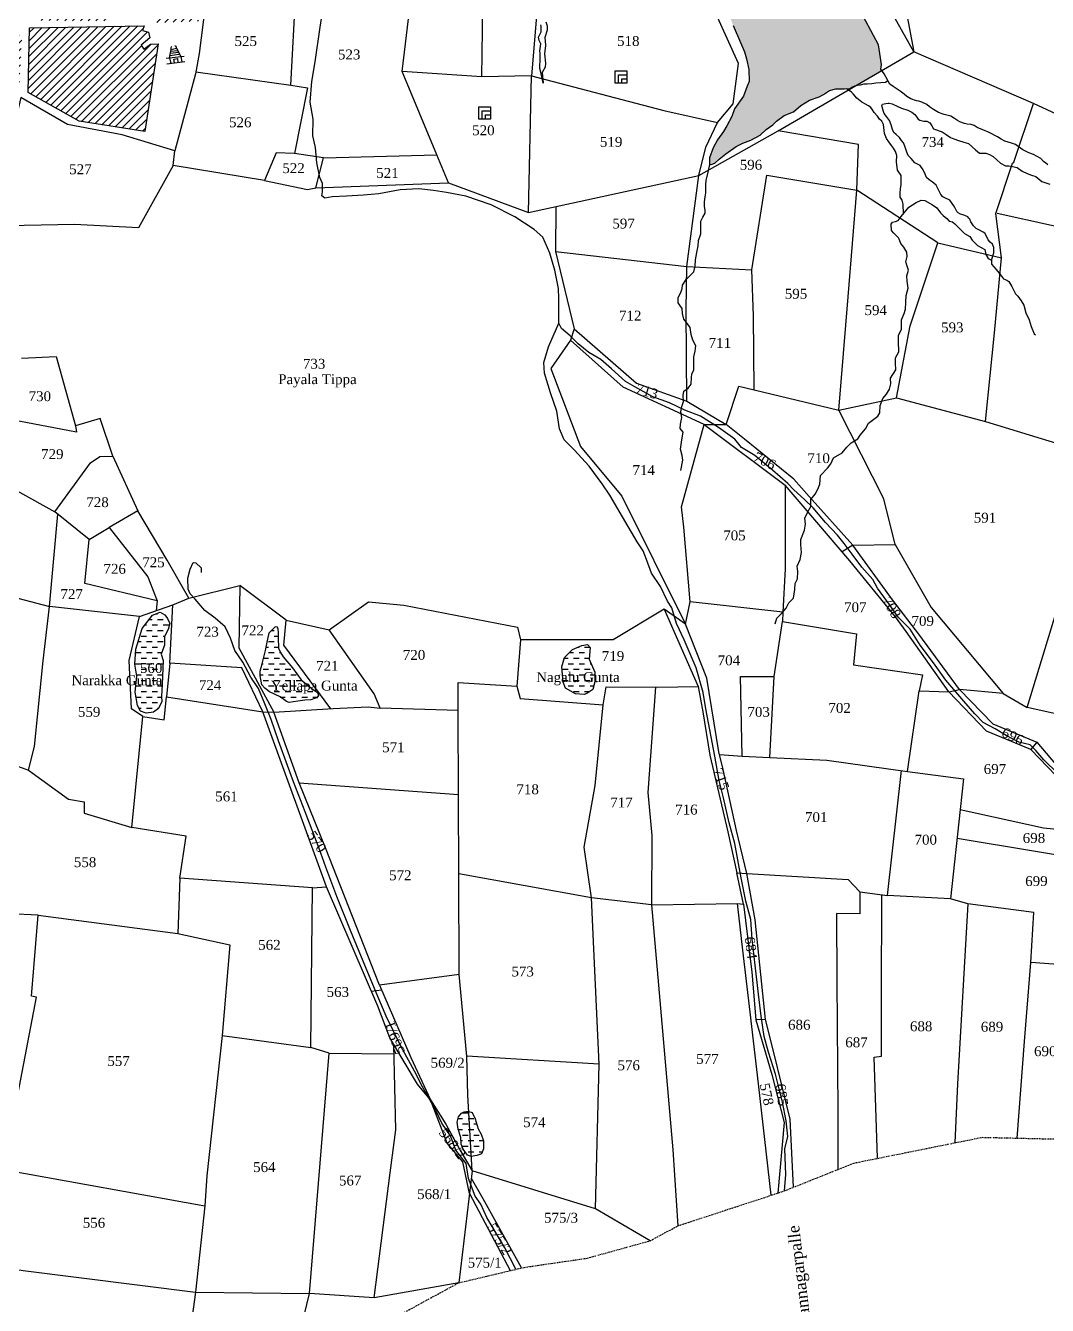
# Model space of a CAD drawing. Header units: millimetres. Extents: x 3958 to 5988, y -2486 to -161.
# Drawn here: x 5248.5 to 5594, y -1640.1 to -1207.3 of the extents above; entities that cross this region are included whole.
import ezdxf

# ---------------------------------------------------------------- set-up
doc = ezdxf.new("R2010")
doc.units = ezdxf.units.MM
doc.header["$MEASUREMENT"] = 0
doc.linetypes.add('BORDER', pattern=[1.75, 0.5, -0.25, 0.5, -0.25, 0, -0.25])
for name, color, linetype in [('NALA', 4, 'Continuous'), ('SQUAREWELL', 5, 'Continuous'), ('SURVEY_BND', 7, 'Continuous'), ('SURVEY_NO', 7, 'Continuous'), ('VILLAGE_AREA', 1, 'Continuous'), ('WATER_BODY', 4, 'Continuous')]:
    doc.layers.add(name, color=color, linetype=linetype)
doc.layers.add('VILL_BOUNDARY', color=6, linetype='BORDER', lineweight=30)
doc.styles.get("Standard").update_dxf_attribs({"font": 'TIMES.TTF'})

# ---------------------------------------------------------------- blocks, each defined once
blk = doc.blocks.new('1')
at = {"layer": 'VILLAGE_AREA'}
for points in [[(5243.1, -1124.37), (5249.23, -1124.83)], [(5244.24, -1124.45), (5245.28, -1121.72), (5247.17, -1121.68), (5248.07, -1124.74)], [(5244.24, -1124.45), (5244.26, -1126.32)], [(5244.54, -1123.67), (5247.57, -1123.79)], [(5244.83, -1122.9), (5247.58, -1123.08)], [(5245.05, -1122.33), (5247.41, -1122.49)], [(5245.5, -1126.39), (5245.51, -1125.14), (5246.81, -1125.12), (5246.73, -1126.45)], [(5248.07, -1124.74), (5248, -1126.52)], [(5242.89, -1126.24), (5249.1, -1126.58)]]:
    blk.add_lwpolyline(points, dxfattribs=at)
for centre, radius, start, end in [((5245.98, -1121.46), 0.743, 111.0195, 200.6298), ((5246.66, -1121.4), 0.581, 331.7547, 87.7086)]:
    blk.add_arc(centre, radius, start, end, dxfattribs=at)

msp = doc.modelspace()

# ---------------------------------------------------------------- hatches: boundary and pattern name
at = {"layer": 'VILLAGE_AREA'}
h = msp.add_hatch(dxfattribs=at)
h.set_pattern_fill('ANSI31', color=256, scale=15, style=0)
h.paths.add_polyline_path([(5187.26, -1111.93), (5168.42, -1109.4), (5168.36, -1117.95), (5183.93, -1128.07), (5189.36, -1128.19)])
h.paths.add_polyline_path([(5181.56, -1119.21), (5182.61, -1116.48), (5184.5, -1116.43), (5185.4, -1119.49), (5185.32, -1121.27), (5181.58, -1121.07)], flags=16)
h.paths.add_polyline_path([(5167.31, -1118.78), (5166.85, -1123.81), (5164.24, -1124.25), (5164.33, -1129.69), (5172.01, -1130.51), (5172.72, -1134.09), (5178.75, -1134.92), (5180.96, -1129.05)])
h.paths.add_polyline_path([(5173.52, -1136.5), (5171.09, -1136.15), (5170.39, -1132.96), (5163.63, -1132.77), (5162.98, -1143.84), (5180.59, -1151.33), (5180.59, -1145.77), (5177.61, -1142.55), (5173.98, -1142.86)])
h.paths.add_polyline_path([(5214.14, -1135.38), (5201.95, -1133.02), (5201.71, -1135.03), (5201.61, -1135.67), (5195.76, -1135.23), (5195.71, -1132.92), (5182.37, -1130.39), (5182.08, -1138.15), (5179.96, -1138.59), (5180.06, -1142.92), (5183.26, -1146.13), (5183.88, -1153.12), (5194.82, -1157.15)])
h.paths.add_polyline_path([(5202.02, -1112.82), (5188.8, -1111.71), (5191.95, -1129.54), (5202.7, -1130.65)])
h.paths.add_polyline_path([(5212.89, -1114.11), (5205.48, -1113.25), (5204.68, -1107.88), (5202.7, -1107.88), (5204.49, -1131.51), (5216.1, -1132.44), (5208.2, -1123.12), (5213.45, -1120.1)])
h.paths.add_polyline_path([(5237.48, -1131.56), (5219.33, -1135.57), (5215.74, -1158.56), (5231.12, -1168.24), (5235.56, -1166.58), (5238.96, -1161.4)])
h.paths.add_polyline_path([(5249.32, -1127.09), (5239.65, -1130.91), (5240.62, -1142.83), (5244.63, -1142.11), (5250.67, -1137.09)])
h.paths.add_polyline_path([(5248.93, -1141.61), (5244.77, -1144.22), (5240.28, -1145.23), (5241, -1161.36), (5248.74, -1160.58)])
h.paths.add_polyline_path([(5271.54, -1140.85), (5266.28, -1138.9), (5269.1, -1137), (5267.85, -1133.91), (5252.09, -1126.45), (5251.35, -1160.69), (5271.93, -1159.93), (5272.53, -1157), (5285.89, -1158.9), (5285.89, -1155.8), (5271.54, -1143.95)])
h.paths.add_polyline_path([(5276.26, -1106.84), (5274.49, -1106.02), (5273.13, -1102.97), (5266.74, -1102.83), (5265.92, -1104.53), (5259.94, -1104.94), (5260.15, -1107.92), (5254.16, -1110.84), (5253.21, -1123.06), (5269.87, -1131.42), (5277.48, -1121.57)])
h.paths.add_polyline_path([(5284.42, -1117.87), (5278.51, -1123.44), (5271.23, -1133.96), (5273.75, -1139.32), (5273.75, -1143.4), (5280.82, -1147.67), (5274.9, -1137.22), (5283.33, -1127.98)])
h.paths.add_polyline_path([(5316.89, -1159.69), (5295.65, -1156.82), (5287.63, -1156.68), (5287.56, -1162.52), (5316.38, -1165.38)])
h.paths.add_polyline_path([(5316.58, -1169.83), (5287.76, -1164.12), (5291.56, -1185.99), (5309.37, -1187.42), (5313.45, -1184.16)])
h.paths.add_polyline_path([(5285.07, -1164.06), (5274.29, -1163.99), (5250.34, -1163.07), (5251.47, -1185.62), (5260.58, -1186.47), (5280.82, -1185.01), (5288.05, -1185.62)])
h.paths.add_polyline_path([(5276.48, -1188.54), (5259.49, -1189.56), (5251.75, -1187.94), (5252.05, -1205.65), (5276.48, -1205.71)])
h.paths.add_polyline_path([(5288.72, -1189.28), (5278.82, -1187.78), (5278.58, -1204.8), (5287.94, -1204.08)])
h.paths.add_polyline_path([(5307.21, -1190.89), (5291.66, -1190.59), (5291.96, -1206.36), (5306.91, -1205.88)])
h.paths.add_polyline_path([(5293.3, -1213.54), (5290.66, -1213.61), (5288.47, -1215.35), (5287.57, -1213.91), (5290.51, -1211.43), (5290.06, -1209.54), (5288.02, -1209.02), (5288.62, -1207.43), (5249.85, -1208.1), (5249.32, -1229.92), (5266.6, -1239.64), (5288.77, -1243.18)])
h.paths.add_polyline_path([(5247.27, -1210.31), (5238.37, -1211.37), (5237.16, -1229.95), (5226, -1238.91), (5217.32, -1245.09), (5226.07, -1263.32), (5239.65, -1254.06), (5242.29, -1231.63), (5246.29, -1229)])
h.paths.add_polyline_path([(5235.58, -1204.82), (5216.19, -1211.9), (5216.19, -1215.21), (5220.64, -1219.21), (5218.98, -1221.17), (5213.78, -1216.65), (5207.59, -1219.51), (5214.08, -1236.31), (5217.25, -1238.12), (5217.7, -1242.26), (5222.61, -1237.67), (5235.73, -1227.8), (5235.88, -1226.67)])
h.paths.add_polyline_path([(5205.08, -1221.34), (5197.39, -1224.7), (5202.08, -1235.5), (5198.47, -1240.78), (5210, -1268.5), (5222.74, -1271.74), (5224.78, -1265.98)])
h.paths.add_polyline_path([(5233.27, -1175.47), (5214.23, -1161.43), (5204.19, -1171.9), (5208.16, -1202.37), (5209.42, -1211.67), (5205.8, -1214.06), (5207.33, -1217.15), (5215.13, -1213.11), (5215.35, -1204.4), (5216.7, -1204.27), (5216.17, -1210.28), (5237.02, -1200.91), (5234.49, -1183.56)])
h.paths.add_polyline_path([(5216.84, -1138.37), (5214.73, -1137.64), (5199.44, -1157.89), (5203.96, -1159.26), (5204.41, -1168.34), (5213.25, -1158.77)])
h.paths.add_polyline_path([(5250.26, -1181.42), (5275.57, -1181.42), (5275.57, -1176.39), (5250.26, -1176.39)], flags=9)
at = {"layer": 'WATER_BODY'}
h = msp.add_hatch(dxfattribs=at)
h.set_pattern_fill('DASH', color=256, scale=15, style=0)
h.paths.add_polyline_path([(4628, -1040.42), (4625.49, -1037.23), (4622.36, -1034.33), (4618.44, -1033.08), (4612.54, -1031.79), (4602.38, -1030.72), (4591.71, -1030.64), (4582.68, -1030.26), (4576.51, -1032.2), (4567.64, -1035.32), (4561.87, -1036.13), (4553.75, -1037.16), (4547.24, -1039.25), (4544.76, -1041.9), (4544, -1047.04), (4543.43, -1051.49), (4543.27, -1055.55), (4544.87, -1059.81), (4547.77, -1063.54), (4552.3, -1066.85), (4555.94, -1069.5), (4561.73, -1072.31), (4567.25, -1075.43), (4571.14, -1077.49), (4571.85, -1077.21), (4572.65, -1076.07), (4572.99, -1073.02), (4572.19, -1069.56), (4572.92, -1065.11), (4575.01, -1063.89), (4582.12, -1062.62), (4587.23, -1061.55), (4598.81, -1059.08), (4603.61, -1058.16), (4609.35, -1057.75), (4616.58, -1058.96), (4623.37, -1059.12), (4628.93, -1058.39), (4631.29, -1056.79), (4631.25, -1052.09), (4629.88, -1046.23)])
h.paths.add_polyline_path([(5065.71, -1042.58), (5062.89, -1039.79), (5061.06, -1034.71), (5060.4, -1025.94), (5059.88, -1019.92), (5058.74, -1012.94), (5056.33, -1008.02), (5051.13, -1003.33), (5043.66, -996.94), (5035.26, -992.91), (5029.36, -989.3), (5019.53, -982.28), (5015.18, -977.81), (5008.96, -973.28), (5002.35, -966.2), (4996.45, -957.94), (4994.27, -953.28), (4991.41, -943.46), (4989.92, -939.2), (4987.29, -937.23), (4981.06, -930.65), (4977.71, -925.55), (4971.01, -917.21), (4967.59, -914.41), (4959.3, -910.2), (4954.05, -907.98), (4949.39, -907.81), (4943.29, -906.59), (4934.7, -904.6), (4929.28, -902.5), (4920.83, -900.21), (4911.63, -898.77), (4905.87, -898.87), (4896.79, -899.99), (4885.01, -900.78), (4872.11, -904.25), (4860.63, -908.81), (4852.32, -914.04), (4846.24, -919.32), (4839.49, -926.27), (4833.41, -933.69), (4826.71, -940.9), (4819.55, -949.65), (4816.84, -956.05), (4812.15, -966.23), (4808.83, -970.24), (4802.72, -974.63), (4797.15, -977.37), (4791.51, -979.91), (4785.52, -982.66), (4783.55, -987.05), (4784.81, -991.17), (4787.09, -992.11), (4792.69, -993.21), (4798.46, -993.88), (4807.23, -994.82), (4811.5, -996.15), (4815.69, -996.7), (4820.59, -998.46), (4825.71, -1002.08), (4826.69, -1005.68), (4825.98, -1010.36), (4825.9, -1019.53), (4826.44, -1026.34), (4827.39, -1030.8), (4830.74, -1037.05), (4835.1, -1045.23), (4838.56, -1053.54), (4840.74, -1060.56), (4841.02, -1064.49), (4840.91, -1072.24), (4840.12, -1082.04), (4838.17, -1089.56), (4836.6, -1094.89), (4836.6, -1101.02), (4837.83, -1105.87), (4842.03, -1111.04), (4846.16, -1114.05), (4849.45, -1116.61), (4851.07, -1118.62), (4852.08, -1121.91), (4852.02, -1129.17), (4850.68, -1138.39), (4850.62, -1143.29), (4850.84, -1150.63), (4850.29, -1156.65), (4847.99, -1164.3), (4843.86, -1173.2), (4838.45, -1181.22), (4835.82, -1186.98), (4831.07, -1197.37), (4827.27, -1202.07), (4825.99, -1206.58), (4826.32, -1210.57), (4827.38, -1214.47), (4829.22, -1218.32), (4831.18, -1223.31), (4835.03, -1229.55), (4836.93, -1233.18), (4839.28, -1238.78), (4841.29, -1242.12), (4845.31, -1245.74), (4855.87, -1253.52), (4863.35, -1259.21), (4867.04, -1261.94), (4875.48, -1269.66), (4884.86, -1278.47), (4891.17, -1283.45), (4897.76, -1289.69), (4900.61, -1292.05), (4905.75, -1295.34), (4911.72, -1297.91), (4915.07, -1299.02), (4918.07, -1298.73), (4922.82, -1298.14), (4928.3, -1296.94), (4932.67, -1295.62), (4936.87, -1293.83), (4942.8, -1292.07), (4947.28, -1291.25), (4951.32, -1290.49), (4956.71, -1288.37), (4958.37, -1288.27), (4967.26, -1289.86), (4970.43, -1289.96), (4973.13, -1289.51), (4978.1, -1286.92), (4980.78, -1284.27), (4982.54, -1280.69), (4983.92, -1276.65), (4985.51, -1267.81), (4987.17, -1262.44), (4989.86, -1257.32), (4992.13, -1254.98), (4996.2, -1253.36), (5001.58, -1252.4), (5003.48, -1252.02), (5007.82, -1250.47), (5013.5, -1249.36), (5016.05, -1248.36), (5020.11, -1246.91), (5023.53, -1246.53), (5028.53, -1246.67), (5032.18, -1246.22), (5038.19, -1244.93), (5042.43, -1243.21), (5045.47, -1240.87), (5048.53, -1236.53), (5048.88, -1233.96), (5048.98, -1232.14), (5047.95, -1226.97), (5047.23, -1223.43), (5046.01, -1217.93), (5044.01, -1214), (5040.15, -1204.81), (5038.05, -1191.57), (5037.11, -1186.61), (5036.6, -1180.77), (5035.29, -1173.85), (5035.01, -1168.38), (5034.67, -1164.56), (5034.84, -1161.87), (5035.39, -1155.69), (5035.91, -1152.73), (5035.77, -1148.74), (5035.73, -1141.93), (5035.7, -1132.71), (5035.28, -1130.34), (5034.66, -1127.82), (5033.9, -1123.97), (5033.52, -1121.59), (5034.42, -1118.94), (5035.29, -1117.39), (5035.6, -1116.36), (5037.77, -1114.19), (5041.22, -1112.26), (5043.27, -1111.26), (5048.48, -1109.92), (5056.51, -1107.92), (5061.34, -1106.85), (5063.16, -1106.2), (5064.27, -1105.06), (5065.2, -1103.17), (5065.44, -1100.39), (5065.51, -1096.05), (5065.89, -1092.74), (5066.72, -1089.66), (5067.79, -1087.9), (5071.31, -1086.25), (5076.34, -1085.08), (5081.62, -1083.22), (5084, -1081.07), (5085.13, -1079.38), (5085.48, -1075.21), (5085.34, -1067.86), (5084.24, -1062.63), (5081.03, -1056.16), (5078.54, -1052.55), (5074.51, -1048.79), (5069.82, -1045.47)])
h.paths.add_polyline_path([(5501.79, -1139.43), (5499.92, -1133.38), (5496.5, -1124.58), (5494.24, -1117.65), (5493.06, -1110.94), (5492.11, -1109.21), (5486.76, -1107.38), (5480.59, -1106.22), (5470.97, -1103.97), (5465.17, -1101.96), (5458.83, -1100.17), (5455.83, -1100.17), (5452.87, -1101.37), (5447.2, -1104), (5441.53, -1108.76), (5434.76, -1114.21), (5425.91, -1119.66), (5417.09, -1125.48), (5411.42, -1129.03), (5408.1, -1132.83), (5404.71, -1137.55), (5400.59, -1147.54), (5397.63, -1153.49), (5394.67, -1162.11), (5393.22, -1169.81), (5393.22, -1175.02), (5394.45, -1177.84), (5397.31, -1180.69), (5399.14, -1180.51), (5401.11, -1179.46), (5404.14, -1178.6), (5406.68, -1177.64), (5409.71, -1176.81), (5412.67, -1175.58), (5414.83, -1174.68), (5416.56, -1174.62), (5418.53, -1175.18), (5420.63, -1177.21), (5421.9, -1178.78), (5422.82, -1180.63), (5423.91, -1184.04), (5425.76, -1189.5), (5427.7, -1191.13), (5430.57, -1191.96), (5432.01, -1192.44), (5433.18, -1192.02), (5435.56, -1191.42), (5439.9, -1191.4), (5446.02, -1191.55), (5452.3, -1191.11), (5455.24, -1190.99), (5459.6, -1192.31), (5465.16, -1193.7), (5467.45, -1193.58), (5471.17, -1193.58), (5476.04, -1194.01), (5481.25, -1194.82), (5484.05, -1196.23), (5485.01, -1199.91), (5485.79, -1202.58), (5487.73, -1207.26), (5490.21, -1213.01), (5491.59, -1216.16), (5492.27, -1218.52), (5493.04, -1222.18), (5493.1, -1226.22), (5492.42, -1227.82), (5491.18, -1231.19), (5488.13, -1235.48), (5487.26, -1238.11), (5485.61, -1241.26), (5484.47, -1243.14), (5482.44, -1245.92), (5480.9, -1248.7), (5479.66, -1252.07), (5479.66, -1253.99), (5479.84, -1254.35), (5480.3, -1254.32), (5481.5, -1253.91), (5482.94, -1252.52), (5485.22, -1250.7), (5488.72, -1248.25), (5491.03, -1247.11), (5493.72, -1246.08), (5496.82, -1244.36), (5498.85, -1242.48), (5501.14, -1240.84), (5502.4, -1239.7), (5504.98, -1237.7), (5508.14, -1236.54), (5510.57, -1234.33), (5513.53, -1232.55), (5516.79, -1231.39), (5518.25, -1230.69), (5520.3, -1229.3), (5522.47, -1228.7), (5525.24, -1228.73), (5527.2, -1228.61), (5527.84, -1228.17), (5528.88, -1227.65), (5529.35, -1227.54), (5537.97, -1222.52), (5537.62, -1222.04), (5537.83, -1220.45), (5537.36, -1216.79), (5536.8, -1213.8), (5535.18, -1210.7), (5531.62, -1204.17), (5527.17, -1191.4), (5524.57, -1187.67), (5522.59, -1184.08), (5519.95, -1176.49), (5518.01, -1172.34), (5516.21, -1167.53), (5515.12, -1163.9), (5510.25, -1155.82), (5509.19, -1151.88), (5506.41, -1147.06)])
h.paths.add_polyline_path([(5543.73, -931.96), (5541.53, -930.54), (5538.29, -928.72), (5535.35, -928.49), (5532.8, -929.49), (5528.75, -931.31), (5524.89, -933.2), (5520.79, -934.59), (5516.07, -937.88), (5511.59, -940.97), (5510.74, -942.9), (5509.58, -946.87), (5510.01, -950.83), (5511.78, -956.19), (5514.76, -961.44), (5518.01, -967.06), (5520.79, -974.7), (5521.99, -976.44), (5523.73, -977.21), (5526.93, -975.48), (5528.09, -973.98), (5530.65, -972.3), (5534.43, -970.17), (5537.91, -967.28), (5541.28, -963.84), (5546.11, -959.59), (5549.39, -957.74), (5554.22, -955.66), (5557.69, -953.77), (5559.16, -952.73), (5559.7, -950.68), (5559.58, -948.14), (5558.04, -945.25), (5556.26, -942.97), (5553.05, -940.62), (5550.41, -939.06), (5547.44, -937.48), (5545.89, -934.93)])
h.paths.add_polyline_path([(4582.6, -1046.84), (4593.15, -1046.84), (4593.15, -1041.59), (4582.6, -1041.59)], flags=24)
h.paths.add_polyline_path([(4913.46, -1114.79), (4957.15, -1114.79), (4957.15, -1109.64), (4913.46, -1109.64)], flags=24)
h.paths.add_polyline_path([(4924.14, -1107.02), (4930.79, -1107.02), (4930.79, -1101.9), (4924.14, -1101.9)], flags=24)
h.paths.add_polyline_path([(5451.84, -1173.78), (5483.13, -1173.78), (5483.13, -1168.51), (5451.84, -1168.51)], flags=24)
h.paths.add_polyline_path([(5463, -1164.9), (5472.12, -1164.9), (5472.12, -1159.8), (5463, -1159.8)], flags=24)
h.paths.add_polyline_path([(5515.5, -956.36), (5547.79, -956.36), (5547.79, -949.74), (5515.5, -949.74)], flags=24)
h.paths.add_polyline_path([(5526.48, -949.57), (5535.61, -949.57), (5535.61, -944.45), (5526.48, -944.45)], flags=24)
h = msp.add_hatch(dxfattribs=at)
h.set_pattern_fill('DASH', color=256, scale=15, style=0)
h.paths.add_polyline_path([(5295.44, -1416.88), (5295.44, -1413.88), (5296.67, -1411.57), (5297.21, -1409.54), (5296.51, -1407.82), (5295.6, -1406.54), (5293.99, -1405.68), (5291.41, -1406.75), (5287.87, -1411.25), (5285.73, -1418.16), (5285.41, -1423.28), (5286.05, -1427.3), (5285.57, -1432.71), (5286.37, -1437.21), (5287.34, -1439.19), (5289.21, -1439.78), (5291.68, -1439.51), (5293.41, -1438.23), (5294.49, -1435.93), (5294.47, -1434.16), (5294.69, -1430.03), (5294.95, -1422.02), (5294.31, -1419.93)])
h.paths.add_polyline_path([(5338.73, -1424.54), (5335.57, -1420.83), (5334.69, -1419.35), (5333.98, -1417.87), (5333.9, -1414.31), (5333.9, -1412.68), (5333.75, -1411.27), (5333.59, -1410.62), (5333.25, -1410.58), (5332.86, -1410.64), (5332, -1411.52), (5330.83, -1412.66), (5330.08, -1416.41), (5329.62, -1418.61), (5328.45, -1423.1), (5327.84, -1425.62), (5327.84, -1427.24), (5328.36, -1430.23), (5329.34, -1431.35), (5330.9, -1432.6), (5334.54, -1434.33), (5336.66, -1435.94), (5337.6, -1436.2), (5340.57, -1435.76), (5342.85, -1435.47), (5344.89, -1435.33), (5346.13, -1434.89), (5346.92, -1434.6), (5347.53, -1433.89), (5347.13, -1432.88), (5345.79, -1431.95), (5341.61, -1428.57)])
h.paths.add_polyline_path([(5439.32, -1417.59), (5438.49, -1416.58), (5436.53, -1416.94), (5433.43, -1418.25), (5430.69, -1420.98), (5429.8, -1424.21), (5430.22, -1429.32), (5431.05, -1431.41), (5434.44, -1433.31), (5437.37, -1433.52), (5438.25, -1433.17), (5440.27, -1431.86), (5440.99, -1429.19), (5440.93, -1425.92), (5439.08, -1421.58)])
h.paths.add_polyline_path([(5286.3, -1427.15), (5295.43, -1427.15), (5295.43, -1422.05), (5286.3, -1422.05)], flags=24)
h.paths.add_polyline_path([(5263.03, -1431.32), (5294.93, -1431.32), (5294.93, -1426.05), (5263.03, -1426.05)], flags=9)
h.paths.add_polyline_path([(5330.25, -1434.36), (5361.2, -1434.36), (5361.2, -1427.62), (5330.25, -1427.62)], flags=9)
h.paths.add_polyline_path([(5326.09, -1424.25), (5335.22, -1424.25), (5335.22, -1419.14), (5326.09, -1419.14)], flags=9)
h.paths.add_polyline_path([(5419.91, -1431.51), (5449.84, -1431.51), (5449.84, -1424.76), (5419.91, -1424.76)], flags=9)
h.paths.add_polyline_path([(5435.88, -1426.16), (5445.01, -1426.16), (5445.01, -1421.04), (5435.88, -1421.04)], flags=9)
h = msp.add_hatch(dxfattribs=at)
h.set_pattern_fill('DASH', color=256, scale=15, style=0)
h.paths.add_polyline_path([(5398.35, -1574.53), (5398.33, -1574.53), (5397.56, -1574.53), (5396.76, -1574.61), (5395.89, -1575.04), (5394.89, -1576.32), (5394.44, -1578.13), (5394.72, -1580.49), (5395.68, -1583.27), (5395.72, -1585.61), (5396.44, -1587.22), (5397.92, -1589.32), (5399.13, -1589.77), (5399.24, -1589.74)])
h.paths.add_polyline_path([(5402.49, -1582.2), (5401.55, -1580.43), (5400.43, -1576.97), (5399.43, -1574.81), (5398.35, -1574.53), (5399.24, -1589.74), (5401.08, -1589.38), (5401.7, -1589.18), (5402.61, -1588.87), (5403.31, -1587.18), (5403.35, -1584.41)])

# ---------------------------------------------------------------- linework, layer by layer
at = {"layer": 'NALA'}
for points in [[(5597.46, -1460.19), (5592.75, -1455.58), (5590.01, -1452.51), (5588.16, -1450.57), (5584.28, -1449.69), (5579.98, -1447.34), (5576.34, -1445.13), (5572.27, -1442.96), (5569.45, -1440.1), (5565.74, -1435.78), (5559.65, -1428.72), (5555.44, -1422.86), (5550.91, -1416.87), (5547.58, -1411.47), (5543.52, -1407.36), (5540.47, -1402.93), (5536.53, -1397.54), (5534.96, -1394.68), (5531.22, -1390.43), (5527.98, -1386.1), (5525.26, -1382.5), (5522.95, -1379.68), (5518.91, -1375.36), (5514.71, -1370.42), (5511.85, -1367.56), (5508.2, -1364.33), (5506.17, -1362.12), (5501.07, -1357.61), (5495.06, -1352.72), (5490.58, -1349.96), (5488.32, -1347.14), (5482.72, -1343.19), (5476.62, -1339.45), (5471.4, -1337.42), (5466.23, -1334.88), (5460.55, -1332.85), (5454.45, -1329.53), (5451.28, -1327.66), (5446.61, -1323.41), (5442.96, -1320.27), (5438.9, -1317.83), (5435.29, -1314.97), (5432.56, -1312.25), (5429.65, -1309.81), (5428.77, -1307.92), (5428.77, -1303.77), (5428.82, -1299.66), (5428.68, -1296.29), (5427.43, -1290.07), (5425.68, -1284.3), (5423.41, -1278.91), (5420.41, -1276.29), (5413.85, -1272.05), (5405.86, -1267.9), (5397.31, -1264.99), (5390.8, -1263.79), (5386.39, -1263.1), (5381.49, -1262.55), (5375.12, -1262.87), (5367.96, -1264.21), (5362.68, -1264.65), (5357, -1264.97), (5352.15, -1265.29), (5349.7, -1265.66), (5348.69, -1264.93), (5348.87, -1263.54), (5348.87, -1260.73), (5347.95, -1258.7), (5346.93, -1253.76), (5346.51, -1248.53), (5345.59, -1244.6), (5345.68, -1239.02), (5344.67, -1233.22), (5345.22, -1226.21), (5346.42, -1219.61), (5348.09, -1207.91), (5348.72, -1203.43)], [(5424.38, -1206.02), (5424.78, -1207.38), (5424.78, -1208.9), (5424.02, -1211.31), (5424.15, -1212.63), (5424.32, -1214.08), (5423.95, -1216.88), (5424.25, -1220.08), (5424.18, -1221.44), (5423.19, -1223.16), (5423.52, -1226.82), (5422.63, -1223.09), (5422.37, -1221.87), (5422.37, -1220.45), (5422.46, -1219.62), (5422.5, -1218.99), (5422.5, -1218.17), (5422.5, -1216.81), (5422.33, -1215.92), (5422.7, -1213.49), (5422.17, -1212.43), (5421.9, -1211.27), (5422.8, -1209.39), (5422.8, -1207.67), (5422.63, -1207.08)], [(5487.73, -1207.26), (5490.21, -1213.01), (5491.59, -1216.16), (5492.27, -1218.52), (5493.04, -1222.18), (5493.1, -1226.22), (5492.42, -1227.82), (5491.18, -1231.19), (5488.13, -1235.48), (5487.26, -1238.11), (5485.61, -1241.26), (5484.47, -1243.14), (5482.44, -1245.92), (5480.9, -1248.7), (5479.66, -1252.07), (5479.66, -1253.99), (5479.84, -1254.35), (5480.3, -1254.32), (5481.5, -1253.91), (5482.94, -1252.52), (5485.22, -1250.7), (5488.72, -1248.25), (5491.03, -1247.11), (5493.72, -1246.08), (5496.82, -1244.36), (5498.85, -1242.48), (5501.14, -1240.84), (5502.4, -1239.7), (5504.98, -1237.7), (5508.14, -1236.54), (5510.57, -1234.33), (5513.53, -1232.55), (5516.79, -1231.39), (5518.25, -1230.69), (5520.3, -1229.3), (5522.47, -1228.7), (5525.24, -1228.73), (5525.24, -1228.73), (5525.24, -1228.73), (5527.2, -1228.61), (5527.84, -1228.17), (5528.88, -1227.65), (5529.81, -1227.44), (5530.81, -1227.32), (5532.01, -1227.08), (5533.05, -1227.08), (5534.57, -1226.92), (5535.98, -1226.72), (5537.62, -1226.6), (5539.22, -1226.48), (5539.96, -1225.95)], [(5540.09, -1226.18), (5539.96, -1225.95), (5538.79, -1223.62), (5537.62, -1222.04), (5537.62, -1222.04), (5537.83, -1220.45), (5537.36, -1216.79), (5536.8, -1213.8), (5535.18, -1210.7), (5531.62, -1204.17)], [(5545.3, -1270.94), (5545.17, -1267.72), (5544.82, -1266.39), (5544.23, -1265.31), (5544.23, -1264.05), (5544.26, -1262.38), (5544.51, -1261.19), (5544.51, -1259.93), (5544.47, -1258.08), (5543.28, -1256.27), (5542.92, -1253.43), (5543.06, -1251.31), (5542.63, -1249.86), (5541.88, -1248.83), (5541.27, -1247.89), (5540.38, -1246.67), (5539.58, -1245.5), (5538.83, -1243.86), (5538.55, -1240.73), (5537.93, -1239.7), (5537.23, -1238.95), (5536.53, -1237.97), (5535.4, -1236.7), (5534.84, -1235.81), (5534.27, -1235.01), (5533.43, -1234.45), (5532.49, -1233.93), (5531.17, -1233.28), (5529.58, -1231.92), (5528.31, -1230.37), (5527.56, -1229.71), (5526.06, -1228.68)], [(5594.15, -1254.45), (5593.45, -1253.84), (5592.66, -1253.3), (5591.7, -1252.29), (5589.24, -1250.88), (5587.64, -1250.34), (5585.62, -1249.4), (5584.83, -1248.75), (5583.12, -1247.58), (5581.86, -1247.09), (5579.57, -1246.41), (5578.33, -1245.72), (5577.07, -1244.91), (5574.28, -1243.52), (5572.12, -1242.6), (5570.27, -1241.79), (5569.17, -1241.14), (5568.18, -1240.78), (5566.86, -1240.67), (5565.89, -1240.4), (5564.36, -1239.86), (5563.6, -1239.44), (5562.59, -1238.76), (5561.28, -1238), (5559.11, -1237.41), (5557.15, -1236.72), (5555.49, -1235.75), (5554.05, -1234.78), (5553.22, -1234.02), (5551.56, -1233.28), (5550.5, -1232.85), (5549.75, -1232.82), (5547.82, -1232.08), (5546.42, -1231.27), (5545.52, -1230.55), (5544.17, -1229.49), (5541.81, -1227.94), (5540.67, -1227.16), (5540.09, -1226.18)], [(5575.01, -1286.62), (5575.82, -1284.21), (5575.88, -1282.34), (5575.43, -1281.28), (5574.63, -1280.6), (5573.98, -1279.73), (5573.34, -1278.54), (5572.75, -1277.57), (5572.24, -1277.18), (5570.8, -1276.35), (5569.9, -1275.96), (5569.37, -1275.49), (5568.97, -1275.01), (5568.74, -1274.67), (5568.06, -1273.68), (5567.7, -1272.84), (5567.43, -1272.41), (5567.06, -1271.98), (5566.06, -1271.55), (5564.57, -1271.05), (5563.84, -1270.6), (5563.34, -1270.19), (5562.52, -1268.63), (5561.59, -1267.16), (5560.96, -1266.37), (5559.24, -1265.6), (5558.58, -1265.22), (5557.9, -1264.49), (5557.24, -1263.06), (5556.31, -1261.28), (5554.99, -1260.17), (5553.95, -1259.45), (5553.11, -1258.65), (5552.59, -1257.57), (5551.97, -1256.14), (5550.95, -1254.65), (5549.19, -1253.76), (5547.89, -1252.32), (5546.94, -1251.21), (5546.49, -1250.08), (5545.78, -1248.07), (5545.26, -1246.98), (5544.65, -1246.14), (5543.9, -1245.21), (5542.84, -1244.15), (5541.99, -1243.5), (5541.54, -1242.43), (5541.11, -1240.91), (5540.57, -1239.47), (5539.59, -1238.04), (5538.82, -1237.09), (5538.44, -1236.09), (5537.98, -1234.33), (5538.25, -1233.92), (5539.34, -1233.67), (5540.07, -1233.62), (5540.5, -1233.62), (5541.47, -1233.76), (5543.38, -1234.69), (5544.58, -1235.21), (5546.73, -1235.91), (5548.09, -1236.64), (5549.13, -1237.45), (5549.77, -1238.33), (5550.31, -1238.97), (5550.88, -1239.31), (5552.15, -1239.6), (5553.24, -1239.69), (5554.21, -1240.26), (5554.92, -1241.23), (5555.48, -1242.21), (5558.41, -1243.27), (5559.73, -1244.12), (5561.21, -1245.16), (5562.36, -1245.68), (5563.93, -1246.18), (5565.67, -1246.72), (5567.28, -1247.2), (5569.6, -1249.35), (5570.99, -1250.42), (5573.18, -1250.49), (5574.41, -1250.87), (5575.68, -1251.62), (5578.09, -1253.9), (5579.74, -1254.71), (5580.97, -1254.71), (5582.15, -1254.94), (5583.69, -1255.37), (5585.46, -1256.57), (5587.07, -1257.36), (5588.56, -1257.86), (5590.06, -1258.4), (5592.08, -1260.02), (5594.76, -1260.9)], [(5470.01, -1357.81), (5470.74, -1354.29), (5470.43, -1352.67), (5469.95, -1350.57), (5470.37, -1347.42), (5470.76, -1344.81), (5469.8, -1343.56), (5469.87, -1342.12), (5470.35, -1339.8), (5470.06, -1337.98), (5470.31, -1336.14), (5470.9, -1334.44), (5470.83, -1332.45), (5470.98, -1330.98), (5472.49, -1329.89), (5473.56, -1328.53), (5473.6, -1326.28), (5473.71, -1325.25), (5474.45, -1323.74), (5474.45, -1321.3), (5474.45, -1319.39), (5474.86, -1317.38), (5475.08, -1315.61), (5474.08, -1313.76), (5473.53, -1311.77), (5473.23, -1309.45), (5471.94, -1307.7), (5471.09, -1306.63), (5470.54, -1304.68), (5470.42, -1302.95), (5469.17, -1301.07), (5469.13, -1299.3), (5469.98, -1297.55), (5470.46, -1296.19), (5470.61, -1295.08), (5471.86, -1293.2), (5474.38, -1290.64), (5474.85, -1288.73), (5474.93, -1286.55), (5475.41, -1284.08), (5475.89, -1281.81), (5475.96, -1280.04), (5476.74, -1277.76), (5476.81, -1275.58), (5476.81, -1273.52), (5477.51, -1272.17), (5478.25, -1270.73), (5478.21, -1269.74), (5478.03, -1268.52), (5478.03, -1266.94), (5478.21, -1265.28), (5478.47, -1263.88), (5478.51, -1261.2), (5478.58, -1259.73), (5479.28, -1256.85), (5479.69, -1254.9), (5479.84, -1254.35)], [(5501.89, -1409.67), (5502.51, -1407.76), (5504.31, -1405.91), (5505.59, -1404.29), (5506.53, -1402.51), (5508.13, -1400.9), (5508.56, -1398.04), (5508.66, -1395.99), (5509.48, -1394.46), (5509.55, -1391.98), (5509.41, -1390.08), (5510.35, -1387.89), (5510.83, -1385.55), (5510.56, -1382.81), (5510.58, -1381.15), (5511.84, -1377.98), (5512.2, -1375.9), (5511.93, -1373.89), (5512.91, -1371.77), (5513.92, -1369.92), (5514.03, -1367.57), (5515.49, -1365.81), (5516.39, -1364.07), (5517.03, -1362.36), (5517.3, -1359.5), (5519.63, -1357.01), (5520.78, -1355.48), (5521.6, -1353.49), (5524.57, -1351.79), (5526.1, -1349.9), (5527.64, -1348.46), (5529.83, -1347.1), (5530.7, -1345.87), (5532.44, -1343.68), (5533.49, -1341.74), (5536.61, -1339.37), (5537.29, -1338.23), (5537.43, -1335.81), (5538.28, -1333.48), (5539.56, -1331.99), (5540.61, -1330.24), (5540.97, -1328.51), (5540.93, -1326.55), (5542.69, -1323.77), (5542.64, -1321.51), (5542.64, -1319.66), (5543.74, -1317.6), (5543.67, -1314.13), (5543.67, -1311.98), (5544.59, -1310.14), (5544.61, -1308.42), (5544.59, -1306.87), (5545.5, -1304.73), (5545.98, -1303.2), (5546.08, -1300.92), (5546.19, -1298.62), (5546.88, -1296.07), (5546.56, -1293.79), (5546.49, -1291.96), (5547.04, -1290), (5546.4, -1288.33), (5546.13, -1287.26), (5546.53, -1285.42), (5546.44, -1284), (5545.44, -1282.24), (5544.45, -1281.03), (5543.88, -1279.59), (5543.63, -1279.11), (5542.02, -1277.5), (5541.27, -1276.66), (5541.11, -1274.49), (5541.59, -1273.8), (5542.57, -1273.6), (5543.51, -1273.28), (5544.5, -1271.92), (5547.12, -1268.71), (5549.57, -1267.13), (5551.28, -1266.35), (5552.52, -1266.51), (5555.1, -1267.93), (5556.61, -1268.93), (5557.78, -1270.62), (5558.74, -1271.54), (5559.99, -1272.54), (5560.72, -1273.48), (5561.89, -1273.71), (5562.64, -1274.39), (5565.88, -1277.59), (5567.78, -1278.69), (5568.55, -1279.85), (5570.37, -1281.69), (5571.56, -1282.36), (5572.79, -1283.04), (5573.18, -1284.78), (5573.98, -1286.1), (5575.01, -1286.62), (5575.03, -1288.03), (5576.68, -1289.86), (5578.12, -1291.64), (5579.08, -1293.02), (5580.29, -1293.41), (5580.89, -1293.82), (5581.3, -1294.48), (5581.98, -1295.51), (5582.42, -1296.51), (5583.2, -1298.04), (5584, -1298.86), (5585.12, -1300.35), (5585.99, -1301.87), (5586.63, -1304.47), (5587.77, -1306.8), (5588.46, -1309.12), (5589.44, -1311.61), (5589.99, -1311.88)], [(5505.08, -1601.36), (5505.52, -1595.82), (5505.18, -1587.14), (5506.21, -1582.99), (5505.59, -1577.66), (5504.34, -1571.33), (5502.06, -1561.92), (5499.7, -1554.45), (5498.24, -1549.14), (5497.14, -1542.29), (5496.24, -1534.87), (5495.13, -1525.04), (5494.16, -1516.22), (5493.67, -1509.65), (5492.01, -1503.42), (5490.28, -1494.94), (5488.27, -1483.94), (5486.33, -1476.86), (5484.46, -1468.42), (5483, -1462.65), (5481.48, -1454.35), (5479.88, -1445.52), (5478.5, -1438.33), (5477.53, -1432.9), (5475.24, -1424.53), (5471.15, -1415.05), (5468.52, -1409.52), (5466.99, -1404.26), (5465.47, -1401.91), (5463.11, -1397), (5460.13, -1392.5), (5458.4, -1387.87), (5457.29, -1384.96), (5455.28, -1381.92), (5450.35, -1373.44), (5446.06, -1366.11), (5443.43, -1362.23), (5439, -1356.29), (5433.93, -1350.83), (5430.53, -1347.44), (5429.01, -1343.64), (5428.04, -1337.69), (5425.96, -1331.56), (5423.95, -1324.85), (5423.67, -1321.26), (5425.27, -1316), (5428.77, -1307.92)], [(5414.21, -1627.89), (5410.49, -1620.58), (5404.38, -1610.36), (5402.39, -1605.83), (5400.46, -1603.16), (5398.28, -1597.18), (5397.46, -1592.07), (5393.94, -1587.64), (5392.15, -1582.72), (5389.2, -1578.43), (5387.22, -1574.24), (5382.73, -1566.22), (5379.94, -1560.87), (5375.4, -1552.39), (5370.42, -1542.27), (5367.62, -1535.62), (5363.42, -1525.56), (5358.35, -1513.27), (5353.71, -1501.8), (5350.04, -1491.92), (5347.77, -1485.62), (5343.04, -1473.18), (5339.03, -1463.02), (5337, -1457.57), (5334.01, -1449.19), (5331.54, -1441.92), (5329.37, -1436.67), (5327.2, -1431.5), (5324.59, -1427.65), (5321.94, -1422.54), (5319.22, -1418.63), (5317.73, -1414.44), (5315.94, -1410.63), (5312.52, -1407.74), (5309.04, -1405.14), (5305.76, -1401.33), (5304.12, -1399.5), (5303.4, -1397.91), (5303.34, -1394.16), (5304.07, -1391.17), (5305.18, -1388.9), (5306.09, -1389.05), (5307.83, -1390.69), (5307.88, -1392.23)]]:
    msp.add_lwpolyline(points, dxfattribs=at)
at = {"layer": 'SQUAREWELL'}
for points in [[(5447.83, -1222.6), (5451.76, -1222.6), (5451.76, -1226.8), (5447.83, -1226.8)], [(5448.98, -1223.93), (5451.76, -1223.93), (5451.76, -1226.8), (5448.98, -1226.8)], [(5450.08, -1225.3), (5451.76, -1225.3), (5451.76, -1226.8), (5450.08, -1226.8)], [(5401.74, -1234.84), (5405.67, -1234.84), (5405.67, -1239.03), (5401.74, -1239.03)], [(5402.89, -1236.17), (5405.67, -1236.17), (5405.67, -1239.03), (5402.89, -1239.03)], [(5403.99, -1237.54), (5405.67, -1237.54), (5405.67, -1239.03), (5403.99, -1239.03)]]:
    msp.add_lwpolyline(points, close=True, dxfattribs=at)
at = {"layer": 'SURVEY_BND'}
for points in [[(5510.32, -1039.75), (5523.6, -1099.45), (5530.39, -1129.19), (5537.02, -1157.39), (5542.64, -1183.28), (5548.82, -1216.2), (5533.16, -1188.19), (5521.7, -1170.75), (5513.63, -1156.24), (5501.69, -1127.86), (5492.21, -1105.94), (5517.68, -1103.91), (5514.32, -1073.23), (5510.32, -1039.75)], [(5402.79, -1224.63), (5403.03, -1201), (5408.5, -1196.36), (5409.87, -1178.87), (5392.58, -1182.52)], [(5415.13, -1177.78), (5419.59, -1178.24), (5424.78, -1196.43), (5421.44, -1201.4), (5419.57, -1224.3)], [(5349.21, -1252.05), (5387.48, -1251.05), (5375.8, -1222.81), (5378.4, -1201.28), (5392.58, -1182.52)], [(5310.75, -1188.34), (5307.18, -1216.75), (5305.91, -1223.65), (5298.98, -1249.7), (5281.18, -1244.24), (5262.62, -1240.83), (5246.87, -1231.6), (5238.93, -1264.98), (5236.66, -1275.11), (5215.88, -1276.47), (5214.7, -1287.03), (5198.2, -1269.51), (5194.14, -1264.71), (5191, -1264.56), (5198.12, -1255.1), (5197.79, -1243.62), (5187.69, -1243.18), (5187.98, -1219.46), (5188.24, -1213.02), (5206.27, -1210.33), (5205.02, -1201.23)], [(5306.04, -1222.97), (5338.2, -1227.5), (5339.85, -1196.07)], [(5419.57, -1224.3), (5464.31, -1236), (5482.46, -1240.1), (5487.76, -1233.75), (5489.47, -1220.11), (5478.54, -1195.97), (5466.59, -1194.83), (5424.78, -1196.43)], [(5476.13, -1257.97), (5502.95, -1242.93), (5548.82, -1216.2)], [(5556.88, -1280.84), (5578.46, -1285.83), (5576.47, -1270.88), (5582.2, -1253.83), (5582.59, -1253.51), (5589.27, -1233.71), (5548.82, -1216.2)], [(5391.46, -1260.51), (5418.46, -1270.5), (5419.57, -1224.3), (5402.79, -1224.63), (5375.8, -1222.81)], [(5338.2, -1227.5), (5343.85, -1228.39), (5339.38, -1250.55), (5333.22, -1250.41), (5329.29, -1259.67), (5298.43, -1254.7), (5298.98, -1249.7)], [(5625.56, -1299.21), (5633.6, -1299.89), (5646, -1259.95), (5589.27, -1233.71)], [(5418.46, -1270.5), (5476.13, -1257.97), (5478.45, -1248.39), (5482.46, -1240.1)], [(5472.07, -1288.83), (5494.07, -1289.88), (5499.12, -1257.87), (5529.49, -1263.02), (5530.07, -1247.56), (5502.95, -1242.93)], [(5329.29, -1259.67), (5343.84, -1262.79), (5346.62, -1262.24), (5349.21, -1252.05), (5339.38, -1250.55)], [(5298.43, -1254.7), (5286.69, -1275.7), (5265.02, -1274.57), (5236.66, -1275.11)], [(5346.62, -1262.24), (5391.46, -1260.51), (5387.48, -1251.05)], [(5427.73, -1268.48), (5427.61, -1283.76), (5472.07, -1288.83), (5476.13, -1257.97)], [(5494.81, -1330.49), (5523.48, -1337.4), (5526.64, -1299), (5529.49, -1263.02)], [(5523.48, -1337.4), (5542.96, -1333.26), (5547.59, -1308.91), (5556.88, -1280.84), (5529.49, -1263.02)], [(5573.03, -1341.16), (5613.31, -1353.55), (5625.56, -1299.21), (5614.47, -1298.18), (5613.77, -1279.02), (5576.95, -1270.88)], [(5427.61, -1283.76), (5433.92, -1309.87), (5455.01, -1328.21), (5472.05, -1334.29), (5471.79, -1303.56), (5472.07, -1288.83)], [(5542.96, -1333.26), (5573.03, -1341.16), (5576.13, -1311.21), (5578.46, -1285.83)], [(5472.05, -1334.29), (5485.32, -1342.19), (5489.65, -1329.3), (5494.81, -1330.49), (5494.59, -1305.53), (5494.07, -1289.88)], [(5433.92, -1309.87), (5432.77, -1313.72), (5426.1, -1323.28), (5436.15, -1349.66), (5450.03, -1366.5), (5471.57, -1409.77), (5473.19, -1402.13), (5470.98, -1376.93), (5470.29, -1370.03), (5477.94, -1342.18), (5450.48, -1329.63), (5432.77, -1313.72)], [(5247.08, -1319.74), (5258.79, -1319.27), (5265.3, -1342.63)], [(5277.95, -1352.94), (5273.71, -1340.22), (5265.3, -1342.63), (5265.64, -1344.85), (5243.82, -1340.67), (5235.32, -1359.07), (5258.38, -1371.78)], [(5528.22, -1383.01), (5542.52, -1382.75), (5538.61, -1367.38), (5523.48, -1337.4)], [(5477.94, -1342.18), (5505.31, -1362.7), (5505.31, -1390.98), (5504.52, -1405.65), (5473.19, -1402.13)], [(5477.94, -1342.18), (5485.32, -1342.19)], [(5528.22, -1383.01), (5513.45, -1366.53), (5508.21, -1360.69), (5491.54, -1347.16), (5485.32, -1342.19)], [(5269.95, -1381.14), (5258.38, -1371.78), (5270.48, -1355.16), (5273.58, -1353.01), (5277.95, -1352.94), (5286.43, -1371.47)], [(5579.03, -1433.19), (5587.1, -1437.94), (5597.28, -1404.71), (5613.31, -1353.55)], [(5235.32, -1359.07), (5229.06, -1396.55), (5256.52, -1403.76)], [(5504.52, -1405.65), (5504.43, -1408.81), (5529.39, -1413.02), (5528.41, -1423.44), (5551.68, -1426.86), (5550.56, -1432.32), (5560.61, -1432.62), (5546.2, -1412.21), (5542.61, -1407.3), (5527.16, -1388.36), (5512.06, -1370.68), (5505.31, -1362.7)], [(5303.7, -1400.9), (5296.32, -1388.07), (5286.43, -1371.47), (5276.72, -1377.01), (5289.84, -1393.69), (5292.91, -1401.86), (5292.62, -1405.16)], [(5287.03, -1407.12), (5256.52, -1403.76), (5259.37, -1372.58)], [(5292.91, -1401.86), (5268.47, -1395.98), (5269.95, -1381.14), (5276.72, -1377.01)], [(5560.61, -1432.62), (5564.25, -1431.87), (5550.44, -1413.07), (5541.56, -1401.52), (5528.22, -1383.01), (5524.56, -1385.32)], [(5542.52, -1382.75), (5554.66, -1404.13), (5579.03, -1433.19), (5564.25, -1431.87)], [(5229.06, -1396.55), (5219.75, -1425.12), (5213.76, -1442.36), (5234.08, -1452.27), (5241.12, -1456.09), (5249.51, -1459.16), (5251.54, -1451.08), (5254.46, -1422.15), (5256.52, -1403.76)], [(5297.21, -1422.87), (5298.21, -1403.19), (5303.7, -1400.9), (5320.89, -1396.69), (5320.56, -1417.75), (5332.41, -1439.51)], [(5336.54, -1408.44), (5320.89, -1396.69)], [(5288.11, -1440.96), (5284.29, -1438.34), (5283.54, -1422.02), (5287.03, -1407.12), (5298.21, -1403.19)], [(5394.76, -1438.98), (5368.39, -1438.15), (5366.28, -1433.31), (5351.13, -1411.6), (5364.38, -1402.13), (5376.36, -1403.29), (5414.78, -1410.77), (5415.84, -1415)], [(5464.39, -1404.71), (5447.19, -1415), (5415.84, -1415), (5414.59, -1430.71), (5415.74, -1434.92), (5443.74, -1437.03), (5444.79, -1430.9), (5462.14, -1431.09), (5475.85, -1430.82)], [(5471.57, -1409.77), (5464.39, -1404.71), (5475.85, -1430.82), (5477.43, -1439.36), (5479.87, -1453.99), (5485.94, -1479.95), (5488.92, -1493.84), (5492.34, -1494), (5488.87, -1479.52), (5484.32, -1458.88), (5482.85, -1452.93), (5478.79, -1427.99), (5471.57, -1409.77)], [(5351.68, -1438.34), (5335.76, -1416.88), (5336.54, -1408.44), (5351.13, -1411.6)], [(5483.07, -1453.82), (5490.73, -1454.34), (5490.24, -1427.48), (5501.58, -1427.42), (5504.43, -1408.81)], [(5328.73, -1439.38), (5321.58, -1424.45), (5297.21, -1422.87), (5296.16, -1434.26)], [(5490.73, -1454.34), (5500.12, -1454.86), (5501.58, -1427.42)], [(5439.87, -1502.25), (5394.98, -1494.14), (5394.81, -1468.24), (5394.76, -1438.98), (5394.76, -1429.51), (5414.59, -1430.71)], [(5461.49, -1431.08), (5458.83, -1466.63), (5460.2, -1481.17), (5460.15, -1504.6), (5489.14, -1504.16)], [(5500.12, -1454.86), (5519.34, -1455.77), (5546.71, -1459.55), (5550.56, -1432.32)], [(5564.25, -1431.87), (5575.46, -1443.4), (5590.4, -1449.69), (5588.37, -1452.14)], [(5345.49, -1498.84), (5300.68, -1495.68), (5302.73, -1481.4), (5284.4, -1478.53), (5288.11, -1440.96), (5295.29, -1442.14), (5296.16, -1434.26), (5328.73, -1439.38)], [(5546.71, -1459.55), (5565.58, -1461.99), (5564.44, -1472.41), (5592.63, -1478.65), (5617.73, -1481.09), (5605.45, -1469.9), (5588.37, -1452.14), (5573.37, -1445.91), (5560.61, -1432.62)], [(5350.17, -1498.54), (5328.73, -1439.38), (5332.41, -1439.51)], [(5341.03, -1463.36), (5332.41, -1439.51), (5352.52, -1438.29), (5364.31, -1437.73), (5368.39, -1438.15)], [(5460.15, -1504.6), (5439.87, -1502.25), (5437.31, -1485.18), (5441.06, -1464.27), (5443.74, -1437.03)], [(5590.4, -1449.69), (5601.81, -1463.07), (5606.5, -1468.5), (5618.22, -1477.66), (5625.79, -1483.83), (5638.89, -1494.37), (5642.13, -1489.53), (5645.69, -1473.59), (5646.17, -1471.06), (5629.24, -1467.54), (5632.54, -1447.97), (5587.1, -1437.94)], [(5249.51, -1459.16), (5263.01, -1468.94), (5268.33, -1469.78), (5268.23, -1473.64), (5284.4, -1478.53)], [(5492.34, -1494), (5526.58, -1496.06), (5530.59, -1500.23), (5539.88, -1501.52), (5544.67, -1459.27)], [(5395.1, -1528.2), (5368.09, -1531.77), (5349.83, -1485.37), (5341.03, -1463.36), (5394.81, -1467.28)], [(5564.44, -1472.41), (5561.22, -1502.59), (5539.88, -1501.52)], [(5563.41, -1482.14), (5615.77, -1490.81), (5617.73, -1481.09)], [(5300.68, -1495.68), (5299.9, -1514.31), (5317.51, -1518.19), (5314.92, -1548.78), (5344.93, -1552.91)], [(5442.46, -1558.54), (5397.62, -1555.87), (5395.1, -1528.2), (5394.98, -1494.14)], [(5491.23, -1504.4), (5488.92, -1493.84)], [(5498.7, -1543.38), (5495.13, -1509.69), (5492.34, -1494)], [(5351.15, -1554.77), (5344.93, -1552.91), (5345.49, -1498.84), (5350.17, -1498.54)], [(5398.59, -1602.21), (5396.36, -1591.57), (5390.98, -1585.18), (5385.43, -1570.57), (5380.98, -1565.3), (5371.64, -1549.6), (5367.6, -1538.86), (5350.17, -1498.54)], [(5530.59, -1500.23), (5530.5, -1507.69), (5522.61, -1507.52), (5522.81, -1530.45), (5523.09, -1574.36), (5523.11, -1594.13)], [(5536.54, -1590.36), (5535.36, -1556.19), (5537.87, -1555.85), (5537.87, -1535.25), (5538.02, -1501.26)], [(5459.64, -1618.23), (5441.2, -1607.4), (5442.46, -1558.54), (5440.56, -1519.47), (5439.87, -1502.25)], [(5460.15, -1504.6), (5467.37, -1587.44), (5469.06, -1613.17)], [(5500.58, -1602.83), (5496.32, -1565.15), (5493.41, -1540.89), (5490.94, -1519.98), (5489.14, -1504.16), (5491.23, -1504.4), (5494, -1527.44), (5495.4, -1543.52)], [(5603.73, -1525.28), (5588.41, -1524.13), (5589.42, -1507.2), (5567.06, -1504.33), (5561.22, -1502.59)], [(5567.06, -1504.33), (5563.57, -1565.16), (5562.7, -1585.1)], [(5245.42, -1571.28), (5252.15, -1535.88), (5250.51, -1535.58), (5252.77, -1508.09), (5233.41, -1507.24), (5217.46, -1506.27)], [(5252.77, -1508.09), (5299.9, -1514.31)], [(5583.69, -1583.53), (5586.25, -1550.87), (5588.41, -1524.13)], [(5368.09, -1531.77), (5378.73, -1556.21), (5385.43, -1570.57), (5390.51, -1578.81), (5395.68, -1588.07), (5399.52, -1594.62), (5398.03, -1568.98), (5397.62, -1555.87)], [(5365.42, -1533.81), (5368.81, -1533.42)], [(5508.06, -1600.16), (5506.95, -1577.08), (5501.22, -1553.69), (5498.7, -1543.38), (5495.4, -1543.52), (5500.78, -1562.02), (5504.96, -1578.19), (5502.77, -1602.12)], [(5314.92, -1548.78), (5309.81, -1596.29), (5309.1, -1606.48), (5305.95, -1635.59), (5344.49, -1636.09)], [(5394.91, -1632.45), (5366.28, -1637.53), (5371.76, -1595.32), (5373.7, -1580.75), (5372.98, -1551.86)], [(5366.28, -1637.53), (5344.49, -1636.09), (5351.15, -1554.77), (5373.06, -1554.99)], [(5241.62, -1594.29), (5309.1, -1606.48)], [(5399.52, -1594.62), (5394.91, -1632.45)], [(5441.2, -1607.4), (5399.52, -1594.62)], [(5416.17, -1627.42), (5403.23, -1604.07), (5399.21, -1597.18)], [(5398.59, -1602.21), (5412.29, -1628.34)], [(5234.42, -1626.26), (5247.64, -1628.34), (5305.95, -1635.59)], [(5305.95, -1635.59), (5302.09, -1663.54), (5299.06, -1690.53), (5315.26, -1693.56), (5330.01, -1695.66), (5344.49, -1636.09)]]:
    msp.add_lwpolyline(points, dxfattribs=at)
at = {"layer": 'VILL_BOUNDARY'}
msp.add_lwpolyline([(5375.67, -1642.9), (5394.91, -1632.45), (5417.06, -1627.22), (5438.35, -1624.12), (5459.64, -1618.23), (5469.06, -1613.17), (5505.08, -1601.36), (5528.51, -1591.97), (5571.89, -1583.25), (5630.47, -1584.61)], dxfattribs=at)
at = {"layer": 'VILLAGE_AREA'}
msp.add_lwpolyline([(5249.85, -1208.1), (5288.62, -1207.43), (5288.02, -1209.02), (5290.06, -1209.54), (5290.51, -1211.43), (5287.57, -1213.91), (5288.47, -1215.35), (5290.66, -1213.61), (5293.3, -1213.54), (5288.77, -1243.18), (5266.6, -1239.64), (5249.32, -1229.92), (5249.85, -1208.1)], dxfattribs=at)
at = {"layer": 'WATER_BODY'}
for points in [[(5294.49, -1435.93), (5293.41, -1438.23), (5291.68, -1439.51), (5289.21, -1439.78), (5287.34, -1439.19), (5286.37, -1437.21), (5285.57, -1432.71), (5286.05, -1427.3), (5285.41, -1423.28), (5285.73, -1418.16), (5287.87, -1411.25), (5291.41, -1406.75), (5293.99, -1405.68), (5295.6, -1406.54), (5296.51, -1407.82), (5297.21, -1409.54), (5296.67, -1411.57), (5295.44, -1413.88), (5295.44, -1416.88), (5294.31, -1419.93), (5294.95, -1422.02), (5294.69, -1430.03), (5294.47, -1434.16)], [(5336.66, -1435.94), (5334.54, -1434.33), (5330.9, -1432.6), (5329.34, -1431.35), (5328.36, -1430.23), (5327.84, -1427.24), (5327.84, -1425.62), (5328.45, -1423.1), (5329.62, -1418.61), (5330.08, -1416.41), (5330.83, -1412.66), (5332, -1411.52), (5332.86, -1410.64), (5333.25, -1410.58), (5333.59, -1410.62), (5333.75, -1411.27), (5333.9, -1412.68), (5333.9, -1414.31), (5333.98, -1417.87), (5334.69, -1419.35), (5335.57, -1420.83), (5338.73, -1424.54), (5341.61, -1428.57), (5345.79, -1431.95), (5347.13, -1432.88), (5347.53, -1433.89), (5346.92, -1434.6), (5346.13, -1434.89), (5344.89, -1435.33), (5342.85, -1435.47), (5340.57, -1435.76), (5337.6, -1436.2)], [(5437.37, -1433.52), (5434.44, -1433.31), (5431.05, -1431.41), (5430.22, -1429.32), (5429.8, -1424.21), (5430.69, -1420.98), (5433.43, -1418.25), (5436.53, -1416.94), (5438.49, -1416.58), (5439.32, -1417.59), (5439.08, -1421.58), (5440.93, -1425.92), (5440.99, -1429.19), (5440.27, -1431.86), (5438.25, -1433.17)], [(5401.08, -1589.38), (5399.13, -1589.77), (5397.92, -1589.32), (5396.44, -1587.22), (5395.72, -1585.61), (5395.68, -1583.27), (5394.72, -1580.49), (5394.44, -1578.13), (5394.89, -1576.32), (5395.89, -1575.04), (5396.76, -1574.61), (5397.56, -1574.53), (5398.33, -1574.53), (5399.43, -1574.81), (5400.43, -1576.97), (5401.55, -1580.43), (5402.49, -1582.2), (5403.35, -1584.41), (5403.31, -1587.18), (5402.61, -1588.87), (5401.7, -1589.18)]]:
    msp.add_lwpolyline(points, close=True, dxfattribs=at)

# ---------------------------------------------------------------- block references
at = {"layer": 'SURVEY_BND', "rotation": 10.78825924856597}
msp.add_blockref('1', (-64.85, -1095.31), dxfattribs=at)

# ---------------------------------------------------------------- texts
at = {"layer": 'SURVEY_NO'}
for s, height, p in [('525', 3.35, (5319.12, -1214.25)), ('518', 3.35, (5448.45, -1214.22)), ('523', 3.35, (5354.1, -1218.77)), ('526', 3.35, (5317.26, -1241.71)), ('520', 3.35, (5399.47, -1244.41)), ('519', 3.35, (5442.66, -1248.33)), ('734', 3.35, (5551.4, -1248.38)), ('527', 3.35, (5263.23, -1257.6)), ('522', 3.35, (5335.28, -1257.21)), ('596', 3.35, (5489.93, -1256.07)), ('521', 3.35, (5367.04, -1258.85)), ('597', 3.35, (5446.86, -1275.94)), ('595', 3.35, (5505.17, -1299.69)), ('594', 3.35, (5532.13, -1305.22)), ('712', 3.35, (5449.11, -1307.09)), ('593', 3.35, (5558.01, -1311.06)), ('711', 3.35, (5479.43, -1316.3)), ('733', 3.35, (5342.25, -1323.37)), ('Payala Tippa', 3.3504, (5333.88, -1328.58)), ('730', 3.35, (5249.5, -1334.33)), ('729', 3.35, (5253.71, -1353.9)), ('710', 3.35, (5512.82, -1355.27)), ('714', 3.35, (5453.68, -1359.32)), ('728', 3.35, (5269.01, -1370.16)), ('591', 3.35, (5569.06, -1375.41)), ('705', 3.35, (5484.36, -1381.4)), ('725', 3.35, (5287.93, -1390.5)), ('726', 3.35, (5274.81, -1392.7)), ('727', 3.35, (5260.27, -1401.22)), ('707', 3.35, (5525.22, -1405.69)), ('723', 3.35, (5306.23, -1413.96)), ('722', 3.35, (5321.48, -1413.51)), ('709', 3.35, (5548.01, -1410.33)), ('720', 3.35, (5376.03, -1421.81)), ('719', 3.35, (5443.29, -1422.18)), ('560', 3.35, (5287.15, -1426.24)), ('721', 3.35, (5346.71, -1425.5)), ('704', 3.35, (5482.48, -1423.65)), ('Narakka Gunta', 3.3504, (5263.97, -1430.37)), ('Nagalu Gunta', 3.3504, (5421.11, -1429.32)), ('724', 3.35, (5307.07, -1432.05)), ('Yellapa Gunta', 3.3504, (5331.37, -1432.18)), ('702', 3.35, (5519.92, -1439.74)), ('559', 3.35, (5266.17, -1441.06)), ('703', 3.35, (5492.54, -1441.08)), ('571', 3.35, (5369.04, -1453.04)), ('697', 3.35, (5572.43, -1460.39)), ('561', 3.35, (5312.61, -1469.66)), ('718', 3.35, (5414.43, -1467.25)), ('717', 3.35, (5446.15, -1471.7)), ('716', 3.35, (5468.1, -1474.1)), ('701', 3.35, (5512, -1476.64)), ('700', 3.35, (5549.04, -1484.28)), ('698', 3.35, (5585.62, -1483.73)), ('558', 3.35, (5264.81, -1491.89)), ('572', 3.35, (5371.39, -1496.33)), ('699', 3.35, (5586.45, -1498.28)), ('562', 3.35, (5327.13, -1519.85)), ('573', 3.35, (5412.75, -1528.85)), ('563', 3.35, (5350.26, -1535.78)), ('686', 3.35, (5506.28, -1546.87)), ('688', 3.35, (5547.48, -1547.38)), ('689', 3.35, (5571.44, -1547.54)), ('687', 3.35, (5525.61, -1552.81)), ('690', 3.35, (5589.45, -1555.8)), ('557', 3.35, (5276.12, -1559.13)), ('569/2', 3.35, (5385.42, -1559.72)), ('576', 3.35, (5448.61, -1560.57)), ('577', 3.35, (5475.21, -1558.43)), ('574', 3.35, (5416.71, -1579.83)), ('564', 3.35, (5325.41, -1595)), ('567', 3.35, (5354.44, -1599.53)), ('568/1', 3.35, (5380.85, -1604.14)), ('575/3', 3.35, (5423.76, -1612.13)), ('556', 3.35, (5267.81, -1613.83)), ('575/1', 3.35, (5397.94, -1627.31))]:
    msp.add_text(s, height=height, dxfattribs=at).set_placement(p)
for s, height, rotation, p in [('713', 3.35, 342.9978, (5454.44, -1331.5)), ('706', 3.35, 333.4612, (5494.25, -1354.31)), ('708', 3.35, 301.2139, (5537.87, -1401.7)), ('696', 3.35, 334.3157, (5578.12, -1447.5)), ('715', 3.35, 289.3104, (5480.86, -1459.08)), ('570', 3.35, 304.3173, (5343.42, -1481.13)), ('684', 3.35, 277.232, (5491.59, -1515.62)), ('569/1', 3.35, 109.6749, (5376.81, -1554.44)), ('578', 3.35, 282.1084, (5496.64, -1565.33)), ('685', 3.35, 277.6753, (5502.02, -1565.34)), ('568/2', 3.35, 307.1784, (5387.98, -1581.75)), ('575/2', 3.35, 300.993, (5404.34, -1613.54)), ('Madannagarpalle', 4, 96.7928, (5514.94, -1654.44))]:
    msp.add_text(s, height=height, rotation=rotation, dxfattribs=at).set_placement(p)

doc.saveas('drawing.dxf')
